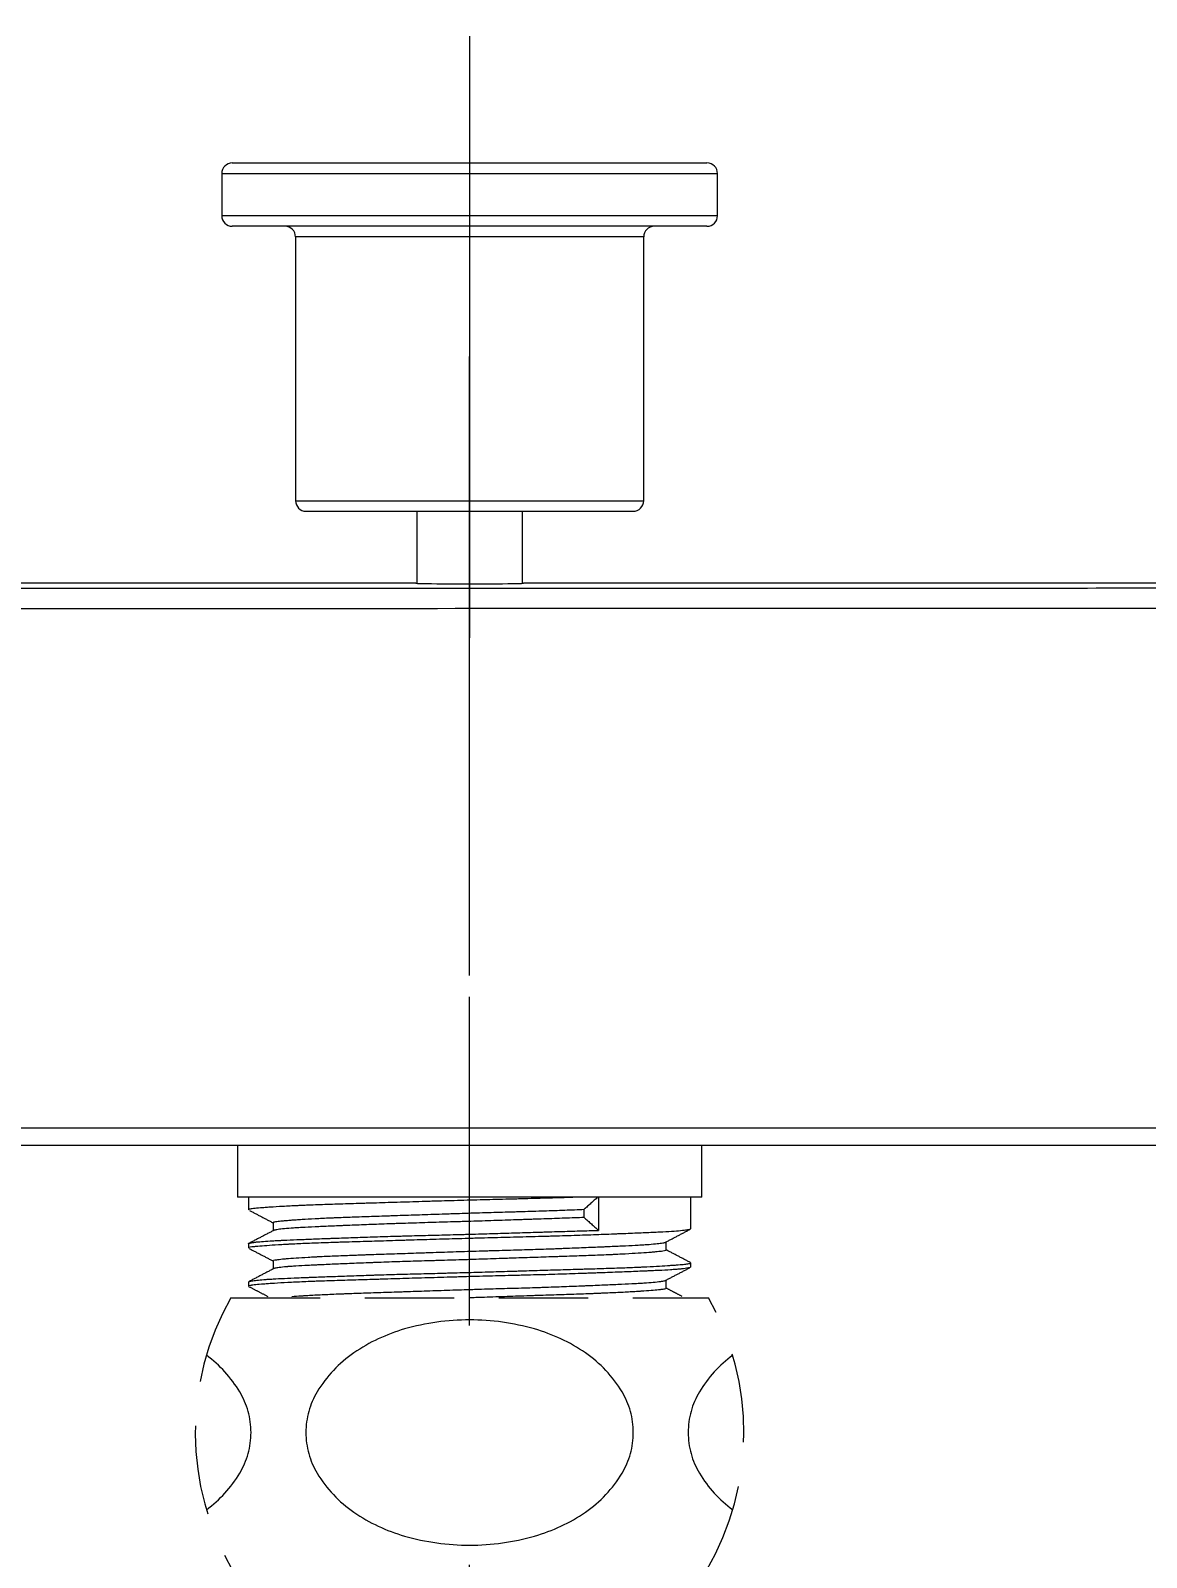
# Model space of a CAD drawing. Extents: x 8886 to 9306, y -19565 to -18971.
# Drawn here: x 9208.4 to 9248.1, y -19400.7 to -19346.5 of the extents above; entities that cross this region are included whole.
import ezdxf

# ---------------------------------------------------------------- set-up
doc = ezdxf.new("R2010")
doc.units = 0
doc.header["$MEASUREMENT"] = 0
doc.linetypes.add('CENTER', pattern=[47.5, 22, -8.5, 8.5, -8.5])
doc.linetypes.add('HIDDEN2', pattern=[4.7625, 3.175, -1.5875])
doc.layers.get('DEFPOINTS').update_dxf_attribs({"linetype": 'CONTINUOUS'})
doc.layers.add('1', color=4, linetype='HIDDEN2', lineweight=13)
doc.layers.add('5', color=2, linetype='CONTINUOUS', lineweight=9)
doc.styles.get("Standard").update_dxf_attribs({"font": ''})
doc.styles.get('Standard').set_extended_font_data('Gulim')
doc.dimstyles.new('STANDARD$0', dxfattribs={"dimtxt": 3.5, "dimasz": 2.5, "dimexe": 0.7, "dimexo": 0.7, "dimgap": 0.5, "dimtad": 3, "dimdec": 4, "dimdsep": 46, "dimtxsty": 'Standard', "dimcen": 0, "dimclrd": 2, "dimclre": 2, "dimclrt": 4, "dimadec": 0, "dimazin": 0, "dimtp": 0.2, "dimtm": 0.1, "dimtfac": 0.5, "dimtdec": 4, "dimtmove": 1, "dimatfit": 3, "dimfxl": 1, "dimtolj": 1, "dimarcsym": 0})
doc.dimstyles.new('STANDARD$2', dxfattribs={"dimtxt": 3.5, "dimasz": 2.5, "dimexe": 1, "dimexo": 1, "dimgap": 0.8, "dimtad": 1, "dimdsep": 46, "dimtxsty": 'Standard', "dimcen": 0, "dimclrd": 2, "dimclre": 2, "dimclrt": 4, "dimadec": 1, "dimazin": 2, "dimtfac": 1, "dimtmove": 0, "dimatfit": 0, "dimfxl": 1, "dimtolj": 1, "dimarcsym": 0})

# ---------------------------------------------------------------- blocks, each defined once
blk = doc.blocks.new('*D15')
at = {"layer": '5', "color": 2, "lineweight": -2, "transparency": 16777216}
blk.add_line((9262.143, -19396.803), (9265.405, -19408.977), dxfattribs=at)
blk.add_arc((9224.02, -19254.524), 158.902, 271.80295, 283.19705, dxfattribs=at)
at = {"layer": '5', "color": 2, "transparency": 16777216}
for points in [[(9260.094, -19408.421), (9260.5, -19410.037), (9265.146, -19408.011)], [(9229.032, -19414.18), (9229.006, -19412.514), (9224.02, -19413.426)]]:
    blk.add_solid(points, dxfattribs=at)
at = {"layer": 'DEFPOINTS', "color": 0, "transparency": 16777216}
for p in [(9255.382, -19371.568), (9224.02, -19380.808), (9261.884, -19395.837), (9251.613, -19411.011), (9224.02, -19487.492)]:
    blk.add_point(p, dxfattribs=at)
at = {"layer": '5', "color": 4, "transparency": 16777216, "insert": (9241.199, -19409.104), "char_height": 5, "attachment_point": 5, "rotation": 6.3416, "bg_fill": 3, "box_fill_scale": 1.25, "bg_fill_color": 256, "bg_fill_true_color": 13158600, "bg_fill_transparency": 0}
blk.add_mtext('\\A1;15°', dxfattribs=at)
blk = doc.blocks.new('*D18')
at = {"layer": '5', "color": 2, "lineweight": -2, "transparency": 16777216}
for p, q in [((9259.458, -19387.481), (9259.458, -19475.497)), ((9111.708, -19457.476), (9111.708, -19475.497)), ((9116.708, -19474.797), (9254.458, -19474.797))]:
    blk.add_line(p, q, dxfattribs=at)
at = {"layer": '5', "color": 2, "transparency": 16777216}
for points in [[(9116.708, -19473.964), (9116.708, -19475.631), (9111.708, -19474.797)], [(9254.458, -19473.964), (9254.458, -19475.631), (9259.458, -19474.797)]]:
    blk.add_solid(points, dxfattribs=at)
at = {"layer": 'DEFPOINTS', "color": 0, "transparency": 16777216}
for p in [(9259.458, -19386.781), (9111.708, -19456.776), (9259.458, -19474.797)]:
    blk.add_point(p, dxfattribs=at)
at = {"layer": '5', "color": 4, "transparency": 16777216, "insert": (9182.395, -19470.549), "char_height": 5, "attachment_point": 5, "bg_fill": 3, "box_fill_scale": 1.25, "bg_fill_color": 256, "bg_fill_true_color": 13158600, "bg_fill_transparency": 0}
blk.add_mtext('\\A1;197', dxfattribs=at)
blk = doc.blocks.new('*D20')
at = {"layer": '5', "color": 2, "lineweight": -2, "transparency": 16777216}
for p, q in [((9245.681, -19319.042), (9152.453, -19319.042)), ((9153.153, -19324.042), (9153.153, -19387.654)), ((9159.106, -19392.654), (9152.453, -19392.654))]:
    blk.add_line(p, q, dxfattribs=at)
at = {"layer": '5', "color": 2, "transparency": 16777216}
for points in [[(9152.32, -19324.042), (9153.986, -19324.042), (9153.153, -19319.042)], [(9152.32, -19387.654), (9153.986, -19387.654), (9153.153, -19392.654)]]:
    blk.add_solid(points, dxfattribs=at)
at = {"layer": 'DEFPOINTS', "color": 0, "transparency": 16777216}
for p in [(9246.381, -19319.042), (9153.153, -19392.654), (9159.806, -19392.654)]:
    blk.add_point(p, dxfattribs=at)
at = {"layer": '5', "color": 4, "transparency": 16777216, "insert": (9148.646, -19351.039), "char_height": 5, "attachment_point": 5, "rotation": 90, "bg_fill": 3, "box_fill_scale": 1.25, "bg_fill_color": 256, "bg_fill_true_color": 13158600, "bg_fill_transparency": 0}
blk.add_mtext('\\A1;98.2', dxfattribs=at)

msp = doc.modelspace()

# ---------------------------------------------------------------- linework, layer by layer
at = {"layer": '1', "color": 1, "linetype": 'CENTER', "lineweight": 13}
for p, q in [((9224.02, -19346.683), (9224.02, -19368.058)), ((9224.02, -19380.058), (9224.02, -19356.433)), ((9224.02, -19487.492), (9224.02, -19380.808))]:
    msp.add_line(p, q, dxfattribs=at)
at = {"layer": '1', "color": 7, "linetype": 'Continuous', "lineweight": 18}
for p, q in [((9215.582, -19351.183), (9232.457, -19351.183)), ((9215.207, -19351.558), (9215.207, -19353.058)), ((9232.832, -19353.058), (9232.832, -19351.558)), ((9232.457, -19353.433), (9215.582, -19353.433)), ((9217.832, -19353.808), (9217.832, -19363.183)), ((9230.207, -19363.183), (9230.207, -19353.808)), ((9218.207, -19363.558), (9229.832, -19363.558)), ((9222.145, -19363.558), (9222.145, -19366.119)), ((9225.895, -19366.119), (9225.895, -19363.558)), ((9222.107, -19366.114), (9199.659, -19366.114)), ((9270.746, -19366.114), (9225.932, -19366.114)), ((9215.77, -19386.091), (9215.77, -19387.933)), ((9232.27, -19387.933), (9232.27, -19386.091)), ((9232.27, -19387.933), (9215.77, -19387.933)), ((9216.162, -19387.933), (9216.162, -19388.38)), ((9228.601, -19387.933), (9228.601, -19389.11)), ((9231.878, -19389.059), (9231.878, -19387.933)), ((9228.093, -19388.656), (9228.093, -19388.362)), ((9217.033, -19388.835), (9217.033, -19389.125)), ((9216.162, -19389.586), (9216.162, -19389.738)), ((9231.006, -19389.81), (9231.006, -19389.519)), ((9217.033, -19390.192), (9217.033, -19390.483)), ((9231.878, -19390.417), (9231.878, -19390.265)), ((9216.162, -19390.943), (9216.162, -19391.095)), ((9231.006, -19391.168), (9231.006, -19390.877))]:
    msp.add_line(p, q, dxfattribs=at)
at = {"layer": '1', "color": 1, "linetype": 'Continuous', "lineweight": 13}
for p, q in [((9215.207, -19351.558), (9232.832, -19351.558)), ((9232.832, -19353.058), (9215.207, -19353.058)), ((9230.207, -19353.808), (9217.832, -19353.808)), ((9217.832, -19363.183), (9230.207, -19363.183))]:
    msp.add_line(p, q, dxfattribs=at)
at = {"layer": '1'}
msp.add_line((9215.532, -19391.508), (9232.507, -19391.508), dxfattribs=at)
for points in [[(9224.02, -19400.296, -0.069486), (9221.709, -19399.973, -0.081408), (9219.905, -19399.124, -0.106968), (9218.602, -19397.74, -0.136369), (9218.2, -19396.294, -0.136369), (9218.602, -19394.848, -0.106968), (9219.905, -19393.464, -0.081408), (9221.709, -19392.615, -0.069486), (9224.02, -19392.292, -0.069486)], [(9224.02, -19400.296, 0.069486), (9226.33, -19399.973, 0.081408), (9228.135, -19399.124, 0.106968), (9229.437, -19397.74, 0.136369), (9229.839, -19396.294, 0.136369), (9229.437, -19394.848, 0.106968), (9228.135, -19393.464, 0.081408), (9226.33, -19392.615, 0.069486), (9224.02, -19392.292, 0.069486)], [(9214.665, -19399.039, 0.098716), (9215.848, -19397.74, 0.136369), (9216.25, -19396.294, 0.136369), (9215.848, -19394.848, 0.098662), (9214.666, -19393.55, 0.081408)], [(9233.374, -19399.039, -0.098716), (9232.191, -19397.74, -0.136369), (9231.789, -19396.294, -0.136369), (9232.191, -19394.848, -0.098662), (9233.373, -19393.55, -0.081408)]]:
    msp.add_lwpolyline(points, format="xyb", dxfattribs=at)
at = {"layer": '1', "color": 7, "linetype": 'Continuous', "lineweight": 18}
for centre, start, end in [((9215.582, -19351.558), 90, 180), ((9232.457, -19351.558), 0, 90), ((9215.582, -19353.058), 180, 270), ((9217.457, -19353.808), 0, 90), ((9230.582, -19353.808), 90, 180), ((9232.457, -19353.058), 270, 0), ((9218.207, -19363.183), 180, 270), ((9229.832, -19363.183), 270, 0)]:
    msp.add_arc(centre, 0.375, start, end, dxfattribs=at)
at = {"layer": '1'}
for centre, start, end in [((9223.979, -19396.296), 150.4554, 210.137), ((9224.06, -19396.296), 329.863, 29.5446)]:
    msp.add_arc(centre, 9.71, start, end, dxfattribs=at)
at = {"layer": '1', "color": 7, "linetype": 'Continuous', "lineweight": 18}
msp.add_ellipse((9224.02, -19366.114), major_axis=(-1.913, 0), ratio=0.012733, start_param=0, end_param=3.141593, dxfattribs=at)
for points, knots in [([(9199.995, -19366.299), (9206.493, -19366.297), (9212.991, -19366.295), (9225.987, -19366.292), (9232.485, -19366.29), (9242.232, -19366.287), (9245.481, -19366.286), (9250.355, -19366.284), (9251.979, -19366.284), (9254.01, -19366.283), (9254.416, -19366.283), (9255.025, -19366.283), (9255.228, -19366.283), (9255.634, -19366.283), (9256.04, -19366.282), (9256.548, -19366.282), (9256.853, -19366.282), (9257.056, -19366.282), (9257.157, -19366.282), (9257.665, -19366.282), (9258.071, -19366.282), (9258.679, -19366.281), (9258.882, -19366.281), (9259.185, -19366.281), (9259.287, -19366.281), (9259.489, -19366.28), (9259.59, -19366.28), (9259.893, -19366.279), (9260.095, -19366.279), (9260.398, -19366.278), (9260.499, -19366.278), (9260.699, -19366.277), (9260.799, -19366.277), (9261.097, -19366.276), (9261.294, -19366.275), (9261.685, -19366.274), (9261.878, -19366.273), (9262.453, -19366.27), (9262.83, -19366.268), (9263.569, -19366.264), (9263.931, -19366.261), (9264.331, -19366.258), (9264.375, -19366.258), (9264.464, -19366.257), (9264.508, -19366.257), (9264.639, -19366.256), (9264.9, -19366.254), (9265.153, -19366.252), (9265.65, -19366.247), (9265.968, -19366.244), (9266.579, -19366.237), (9266.872, -19366.233), (9267.292, -19366.228), (9267.428, -19366.226), (9267.629, -19366.223), (9267.695, -19366.222), (9267.793, -19366.22), (9267.825, -19366.22), (9267.889, -19366.219), (9268.176, -19366.214), (9268.442, -19366.209), (9268.882, -19366.2), (9269.087, -19366.196), (9269.463, -19366.187), (9269.634, -19366.182), (9269.828, -19366.176), (9269.884, -19366.174), (9269.938, -19366.172), (9269.974, -19366.171), (9269.991, -19366.17), (9270.077, -19366.167), (9270.14, -19366.165), (9270.317, -19366.157), (9270.514, -19366.147), (9270.636, -19366.137), (9270.697, -19366.129), (9270.712, -19366.127), (9270.724, -19366.125)], [0, 0, 0, 0, 0.252119, 0.252119, 0.504239, 0.504239, 0.630298, 0.630298, 0.693328, 0.693328, 0.709086, 0.709086, 0.716965, 0.716965, 0.724843, 0.732722, 0.736661, 0.736661, 0.740601, 0.740601, 0.756358, 0.756358, 0.764237, 0.764237, 0.768176, 0.768176, 0.772116, 0.772116, 0.779994, 0.779994, 0.783934, 0.783934, 0.787873, 0.787873, 0.795752, 0.795752, 0.803631, 0.803631, 0.819388, 0.819388, 0.835145, 0.835145, 0.837115, 0.837115, 0.839085, 0.839085, 0.843024, 0.850903, 0.850903, 0.86666, 0.86666, 0.882418, 0.882418, 0.890297, 0.890297, 0.894236, 0.894236, 0.896206, 0.896206, 0.898175, 0.913933, 0.913933, 0.92969, 0.92969, 0.945448, 0.945448, 0.949387, 0.951357, 0.951357, 0.953326, 0.953326, 0.961205, 0.961205, 0.976963, 0.99272, 0.99272, 1, 1, 1, 1]), ([(9248.789, -19386.091), (9240.734, -19386.091), (9232.68, -19386.091), (9216.571, -19386.091), (9208.516, -19386.091), (9200.461, -19386.091)], [0, 0, 0, 0, 0.5, 0.5, 1, 1, 1, 1]), ([(9227.894, -19387.933), (9227.625, -19387.942), (9227.349, -19387.951), (9226.786, -19387.968), (9226.498, -19387.976), (9226.057, -19387.988), (9225.909, -19387.992), (9225.684, -19387.997), (9225.609, -19387.999), (9225.457, -19388.003), (9225.381, -19388.005), (9225, -19388.015), (9224.695, -19388.023), (9224.085, -19388.039), (9223.78, -19388.047), (9223.322, -19388.06), (9223.169, -19388.065), (9222.94, -19388.071), (9222.863, -19388.073), (9222.711, -19388.078), (9222.634, -19388.08), (9222.256, -19388.092), (9221.959, -19388.101), (9221.376, -19388.119), (9221.091, -19388.127), (9220.671, -19388.14), (9220.533, -19388.144), (9220.362, -19388.149), (9220.327, -19388.15), (9220.259, -19388.152), (9220.225, -19388.153), (9220.124, -19388.156), (9220.058, -19388.158), (9219.727, -19388.167), (9219.474, -19388.175), (9218.99, -19388.191), (9218.759, -19388.199), (9218.429, -19388.212), (9218.322, -19388.216), (9218.192, -19388.221), (9218.166, -19388.222), (9218.115, -19388.225), (9218.038, -19388.228), (9217.964, -19388.231), (9217.723, -19388.243), (9217.366, -19388.261), (9217.07, -19388.279), (9216.903, -19388.29), (9216.855, -19388.294), (9216.808, -19388.297), (9216.778, -19388.299), (9216.763, -19388.3), (9216.69, -19388.305), (9216.636, -19388.31), (9216.487, -19388.321), (9216.405, -19388.329), (9216.275, -19388.344), (9216.228, -19388.352), (9216.191, -19388.362), (9216.184, -19388.364), (9216.177, -19388.367), (9216.174, -19388.368), (9216.17, -19388.37), (9216.164, -19388.374), (9216.162, -19388.377), (9216.162, -19388.38)], [0, 0, 0, 0, 0.056117, 0.056117, 0.112233, 0.112233, 0.140292, 0.140292, 0.154321, 0.154321, 0.16835, 0.16835, 0.224467, 0.224467, 0.280584, 0.280584, 0.308642, 0.308642, 0.322671, 0.322671, 0.3367, 0.3367, 0.392817, 0.392817, 0.448934, 0.448934, 0.476992, 0.476992, 0.484007, 0.484007, 0.491022, 0.491022, 0.505051, 0.505051, 0.561167, 0.561167, 0.617284, 0.617284, 0.645343, 0.645343, 0.652357, 0.652357, 0.659372, 0.673401, 0.673401, 0.729518, 0.785634, 0.785634, 0.799664, 0.806678, 0.806678, 0.813693, 0.813693, 0.841751, 0.841751, 0.897868, 0.897868, 0.953985, 0.953985, 0.968014, 0.968014, 0.975029, 0.975029, 0.982043, 1, 1, 1, 1]), ([(9217.033, -19388.834), (9217.033, -19388.829), (9217.04, -19388.823), (9217.06, -19388.816), (9217.07, -19388.813), (9217.082, -19388.81), (9217.09, -19388.808), (9217.095, -19388.807), (9217.119, -19388.802), (9217.142, -19388.798), (9217.222, -19388.786), (9217.291, -19388.778), (9217.417, -19388.767), (9217.463, -19388.762), (9217.563, -19388.754), (9217.616, -19388.75), (9217.702, -19388.743), (9217.732, -19388.741), (9217.778, -19388.738), (9217.794, -19388.737), (9217.825, -19388.734), (9217.905, -19388.729), (9217.991, -19388.723), (9218.205, -19388.709), (9218.36, -19388.7), (9218.697, -19388.682), (9218.878, -19388.673), (9219.097, -19388.664), (9219.122, -19388.663), (9219.171, -19388.661), (9219.196, -19388.66), (9219.271, -19388.656), (9219.423, -19388.65), (9219.581, -19388.644), (9219.902, -19388.632), (9220.125, -19388.624), (9220.589, -19388.608), (9220.83, -19388.601), (9221.112, -19388.591), (9221.143, -19388.59), (9221.206, -19388.588), (9221.301, -19388.585), (9221.396, -19388.582), (9221.588, -19388.575), (9221.716, -19388.571), (9222.105, -19388.558), (9222.369, -19388.549), (9222.77, -19388.535), (9222.904, -19388.531), (9223.108, -19388.524), (9223.21, -19388.52), (9223.313, -19388.517), (9223.381, -19388.515), (9223.416, -19388.514), (9223.725, -19388.504), (9223.999, -19388.495), (9224.544, -19388.479), (9224.815, -19388.471), (9225.22, -19388.459), (9225.354, -19388.456), (9225.556, -19388.45), (9225.623, -19388.448), (9225.723, -19388.445), (9225.757, -19388.444), (9225.823, -19388.442), (9225.857, -19388.441), (9226.155, -19388.432), (9226.413, -19388.424), (9226.916, -19388.407), (9227.161, -19388.398), (9227.637, -19388.38), (9227.869, -19388.371), (9228.093, -19388.362)], [0, 0, 0, 0, 0.036196, 0.036196, 0.049582, 0.056275, 0.056275, 0.062968, 0.062968, 0.08974, 0.08974, 0.143285, 0.143285, 0.170057, 0.170057, 0.19683, 0.19683, 0.210216, 0.210216, 0.216909, 0.216909, 0.223602, 0.250374, 0.250374, 0.303919, 0.303919, 0.357464, 0.357464, 0.364157, 0.364157, 0.37085, 0.37085, 0.384236, 0.411008, 0.411008, 0.464553, 0.464553, 0.518098, 0.518098, 0.524791, 0.524791, 0.531484, 0.54487, 0.54487, 0.571642, 0.571642, 0.625187, 0.625187, 0.651959, 0.651959, 0.665346, 0.672039, 0.672039, 0.678732, 0.678732, 0.732277, 0.732277, 0.785821, 0.785821, 0.812594, 0.812594, 0.82598, 0.82598, 0.832673, 0.832673, 0.839366, 0.839366, 0.892911, 0.892911, 0.946455, 0.946455, 1, 1, 1, 1]), ([(9228.093, -19388.656), (9227.868, -19388.664), (9227.637, -19388.672), (9227.159, -19388.688), (9226.914, -19388.696), (9226.535, -19388.708), (9226.407, -19388.713), (9226.212, -19388.72), (9226.147, -19388.722), (9226.015, -19388.726), (9225.949, -19388.729), (9225.617, -19388.74), (9225.349, -19388.749), (9224.811, -19388.767), (9224.539, -19388.776), (9224.13, -19388.789), (9223.993, -19388.793), (9223.787, -19388.8), (9223.718, -19388.802), (9223.58, -19388.806), (9223.511, -19388.808), (9223.169, -19388.818), (9222.898, -19388.826), (9222.364, -19388.842), (9222.101, -19388.85), (9221.711, -19388.862), (9221.582, -19388.866), (9221.39, -19388.872), (9221.326, -19388.874), (9221.199, -19388.879), (9221.136, -19388.881), (9220.825, -19388.892), (9220.345, -19388.91), (9219.898, -19388.928), (9219.63, -19388.939), (9219.577, -19388.941), (9219.471, -19388.946), (9219.419, -19388.948), (9219.265, -19388.954), (9219.165, -19388.959), (9218.875, -19388.971), (9218.694, -19388.979), (9218.358, -19388.995), (9218.202, -19389.003), (9218.023, -19389.012), (9217.988, -19389.014), (9217.92, -19389.018), (9217.886, -19389.02), (9217.789, -19389.026), (9217.728, -19389.03), (9217.557, -19389.043), (9217.458, -19389.051), (9217.29, -19389.069), (9217.221, -19389.078), (9217.154, -19389.09), (9217.141, -19389.092), (9217.118, -19389.097), (9217.108, -19389.099), (9217.08, -19389.106), (9217.065, -19389.11), (9217.051, -19389.116), (9217.048, -19389.117), (9217.045, -19389.119)], [0, 0, 0, 0, 0.055066, 0.055066, 0.110132, 0.110132, 0.137665, 0.137665, 0.151432, 0.151432, 0.165198, 0.165198, 0.220264, 0.220264, 0.27533, 0.27533, 0.302864, 0.302864, 0.31663, 0.31663, 0.330397, 0.330397, 0.385463, 0.385463, 0.440529, 0.440529, 0.468062, 0.468062, 0.481828, 0.481828, 0.495595, 0.495595, 0.550661, 0.605727, 0.605727, 0.619494, 0.619494, 0.63326, 0.63326, 0.660793, 0.660793, 0.715859, 0.715859, 0.770925, 0.770925, 0.784692, 0.784692, 0.798458, 0.798458, 0.825991, 0.825991, 0.881058, 0.881058, 0.936124, 0.936124, 0.94989, 0.94989, 0.963657, 0.963657, 0.99119, 0.99119, 1, 1, 1, 1]), ([(9231.867, -19389.07), (9231.852, -19389.078), (9231.824, -19389.086), (9231.77, -19389.096), (9231.756, -19389.098), (9231.728, -19389.103), (9231.682, -19389.11), (9231.626, -19389.116), (9231.502, -19389.13), (9231.402, -19389.139), (9231.17, -19389.156), (9231.037, -19389.164), (9230.848, -19389.174), (9230.81, -19389.176), (9230.731, -19389.179), (9230.691, -19389.181), (9230.567, -19389.187), (9230.481, -19389.191), (9230.213, -19389.203), (9230.02, -19389.211), (9229.71, -19389.223), (9229.603, -19389.227), (9229.438, -19389.234), (9229.382, -19389.236), (9229.268, -19389.24), (9229.21, -19389.243), (9228.918, -19389.254), (9228.674, -19389.263), (9228.168, -19389.281), (9227.906, -19389.29), (9227.498, -19389.304), (9227.36, -19389.308), (9227.149, -19389.315), (9227.078, -19389.317), (9226.971, -19389.32), (9226.935, -19389.321), (9226.863, -19389.323), (9226.827, -19389.324), (9226.502, -19389.334), (9226.21, -19389.341), (9225.617, -19389.357), (9225.317, -19389.364), (9224.861, -19389.376), (9224.708, -19389.38), (9224.516, -19389.385), (9224.477, -19389.386), (9224.4, -19389.388), (9224.361, -19389.389), (9224.246, -19389.392), (9224.168, -19389.394), (9223.784, -19389.405), (9223.478, -19389.413), (9222.872, -19389.431), (9222.57, -19389.44), (9222.122, -19389.453), (9221.972, -19389.458), (9221.787, -19389.464), (9221.75, -19389.465), (9221.676, -19389.467), (9221.566, -19389.47), (9221.311, -19389.478), (9221.097, -19389.485), (9220.815, -19389.493), (9220.676, -19389.497), (9220.266, -19389.509), (9220, -19389.517), (9219.678, -19389.526), (9219.582, -19389.529), (9219.487, -19389.532), (9219.424, -19389.534), (9219.393, -19389.535), (9219.237, -19389.54), (9219.116, -19389.544), (9218.762, -19389.556), (9218.539, -19389.565), (9218.118, -19389.582), (9217.92, -19389.591), (9217.689, -19389.602), (9217.644, -19389.604), (9217.577, -19389.608), (9217.555, -19389.609), (9217.511, -19389.611), (9217.404, -19389.617), (9217.302, -19389.623), (9217.071, -19389.637), (9216.934, -19389.646), (9216.691, -19389.663), (9216.585, -19389.671), (9216.485, -19389.68), (9216.474, -19389.681), (9216.453, -19389.682), (9216.442, -19389.683), (9216.412, -19389.686), (9216.393, -19389.688), (9216.34, -19389.694), (9216.309, -19389.698), (9216.229, -19389.709), (9216.193, -19389.717), (9216.166, -19389.729), (9216.161, -19389.733), (9216.162, -19389.738)], [0, 0, 0, 0, 0.0335, 0.0335, 0.042974, 0.042974, 0.052448, 0.071396, 0.071396, 0.109292, 0.109292, 0.147188, 0.147188, 0.156662, 0.156662, 0.166136, 0.166136, 0.185084, 0.185084, 0.22298, 0.22298, 0.241928, 0.241928, 0.251402, 0.251402, 0.260876, 0.260876, 0.298772, 0.298772, 0.336668, 0.336668, 0.355616, 0.355616, 0.36509, 0.36509, 0.369827, 0.369827, 0.374564, 0.374564, 0.41246, 0.41246, 0.450356, 0.450356, 0.469304, 0.469304, 0.474041, 0.474041, 0.478778, 0.478778, 0.488252, 0.488252, 0.526148, 0.526148, 0.564044, 0.564044, 0.582992, 0.582992, 0.587729, 0.587729, 0.592466, 0.601941, 0.620889, 0.620889, 0.639837, 0.639837, 0.677733, 0.677733, 0.687207, 0.691944, 0.691944, 0.696681, 0.696681, 0.715629, 0.715629, 0.753525, 0.753525, 0.791421, 0.791421, 0.800895, 0.800895, 0.805632, 0.805632, 0.810369, 0.829317, 0.829317, 0.867213, 0.867213, 0.905109, 0.905109, 0.909846, 0.909846, 0.914583, 0.914583, 0.924057, 0.924057, 0.943005, 0.943005, 0.980901, 0.980901, 1, 1, 1, 1]), ([(9216.162, -19389.586), (9216.161, -19389.581), (9216.176, -19389.569), (9216.227, -19389.556), (9216.293, -19389.544), (9216.318, -19389.54), (9216.362, -19389.534), (9216.377, -19389.532), (9216.409, -19389.528), (9216.426, -19389.526), (9216.514, -19389.516), (9216.598, -19389.509), (9216.788, -19389.494), (9216.896, -19389.487), (9217.076, -19389.476), (9217.139, -19389.473), (9217.239, -19389.468), (9217.289, -19389.466), (9217.342, -19389.463), (9217.378, -19389.461), (9217.395, -19389.461), (9217.559, -19389.453), (9217.714, -19389.446), (9218.044, -19389.433), (9218.219, -19389.426), (9218.588, -19389.412), (9218.783, -19389.404), (9219.039, -19389.395), (9219.09, -19389.393), (9219.169, -19389.39), (9219.195, -19389.389), (9219.248, -19389.387), (9219.381, -19389.382), (9219.517, -19389.377), (9219.847, -19389.366), (9220.299, -19389.35), (9220.777, -19389.334), (9221.145, -19389.324), (9221.269, -19389.32), (9221.458, -19389.315), (9221.522, -19389.313), (9221.649, -19389.309), (9221.712, -19389.308), (9222.031, -19389.299), (9222.289, -19389.293), (9222.808, -19389.279), (9223.069, -19389.272), (9223.465, -19389.262), (9223.597, -19389.258), (9223.796, -19389.253), (9223.896, -19389.25), (9223.996, -19389.248), (9224.063, -19389.246), (9224.096, -19389.245), (9224.398, -19389.236), (9224.663, -19389.229), (9225.188, -19389.213), (9225.449, -19389.205), (9225.964, -19389.189), (9226.22, -19389.181), (9226.536, -19389.172), (9226.6, -19389.17), (9226.694, -19389.167), (9226.726, -19389.166), (9226.788, -19389.164), (9226.944, -19389.159), (9227.098, -19389.155), (9227.462, -19389.144), (9227.699, -19389.137), (9228.159, -19389.124), (9228.383, -19389.117), (9228.601, -19389.11)], [0, 0, 0, 0, 0.030292, 0.076469, 0.076469, 0.099557, 0.099557, 0.111101, 0.111101, 0.122645, 0.122645, 0.168822, 0.168822, 0.214999, 0.214999, 0.238087, 0.238087, 0.249631, 0.255403, 0.255403, 0.261175, 0.261175, 0.307352, 0.307352, 0.353528, 0.353528, 0.399705, 0.399705, 0.411249, 0.411249, 0.417021, 0.417021, 0.422793, 0.445881, 0.445881, 0.492058, 0.538234, 0.538234, 0.561323, 0.561323, 0.572867, 0.572867, 0.584411, 0.584411, 0.630588, 0.630588, 0.676764, 0.676764, 0.699852, 0.699852, 0.711397, 0.717169, 0.717169, 0.722941, 0.722941, 0.769117, 0.769117, 0.815294, 0.815294, 0.86147, 0.86147, 0.873014, 0.873014, 0.878787, 0.878787, 0.884559, 0.907647, 0.907647, 0.953823, 0.953823, 1, 1, 1, 1]), ([(9217.033, -19390.192), (9217.033, -19390.19), (9217.033, -19390.189), (9217.039, -19390.179), (9217.061, -19390.171), (9217.135, -19390.156), (9217.187, -19390.148), (9217.29, -19390.136), (9217.328, -19390.132), (9217.392, -19390.126), (9217.414, -19390.124), (9217.46, -19390.12), (9217.484, -19390.118), (9217.609, -19390.108), (9217.723, -19390.099), (9217.978, -19390.081), (9218.12, -19390.072), (9218.354, -19390.058), (9218.435, -19390.054), (9218.562, -19390.047), (9218.606, -19390.045), (9218.694, -19390.04), (9218.739, -19390.038), (9218.966, -19390.027), (9219.351, -19390.01), (9219.778, -19389.994), (9220.058, -19389.984), (9220.115, -19389.982), (9220.229, -19389.978), (9220.287, -19389.976), (9220.464, -19389.97), (9220.583, -19389.966), (9220.944, -19389.954), (9221.191, -19389.946), (9221.698, -19389.929), (9221.957, -19389.92), (9222.288, -19389.909), (9222.355, -19389.907), (9222.489, -19389.902), (9222.557, -19389.9), (9222.759, -19389.893), (9222.894, -19389.888), (9223.3, -19389.875), (9223.572, -19389.866), (9224.116, -19389.849), (9224.39, -19389.841), (9224.698, -19389.832), (9224.732, -19389.831), (9224.8, -19389.829), (9224.835, -19389.828), (9224.938, -19389.825), (9225.006, -19389.823), (9225.21, -19389.817), (9225.344, -19389.813), (9225.745, -19389.802), (9226.008, -19389.794), (9226.395, -19389.782), (9226.523, -19389.778), (9226.776, -19389.769), (9226.902, -19389.765), (9227.057, -19389.76), (9227.088, -19389.758), (9227.15, -19389.756), (9227.242, -19389.753), (9227.333, -19389.749), (9227.514, -19389.743), (9227.631, -19389.738), (9227.977, -19389.724), (9228.199, -19389.715), (9228.517, -19389.702), (9228.621, -19389.697), (9228.773, -19389.691), (9228.848, -19389.688), (9228.922, -19389.684), (9228.97, -19389.682), (9228.995, -19389.681), (9229.212, -19389.672), (9229.391, -19389.663), (9229.724, -19389.647), (9229.877, -19389.64), (9230.087, -19389.628), (9230.153, -19389.624), (9230.249, -19389.618), (9230.279, -19389.616), (9230.324, -19389.613), (9230.339, -19389.612), (9230.368, -19389.61), (9230.383, -19389.609), (9230.509, -19389.599), (9230.606, -19389.591), (9230.769, -19389.573), (9230.835, -19389.564), (9230.911, -19389.55), (9230.932, -19389.546), (9230.954, -19389.54), (9230.958, -19389.539), (9230.966, -19389.537), (9230.969, -19389.536), (9230.98, -19389.532), (9230.985, -19389.53), (9230.991, -19389.527), (9230.993, -19389.527), (9230.994, -19389.526)], [0, 0, 0, 0, 0.006098, 0.006098, 0.044214, 0.044214, 0.082329, 0.082329, 0.101387, 0.101387, 0.110916, 0.110916, 0.120445, 0.120445, 0.15856, 0.15856, 0.196676, 0.196676, 0.215734, 0.215734, 0.225263, 0.225263, 0.234791, 0.234791, 0.272907, 0.311023, 0.311023, 0.320552, 0.320552, 0.33008, 0.33008, 0.349138, 0.349138, 0.387254, 0.387254, 0.425369, 0.425369, 0.434898, 0.434898, 0.444427, 0.444427, 0.463485, 0.463485, 0.501601, 0.501601, 0.539716, 0.539716, 0.544481, 0.544481, 0.549245, 0.549245, 0.558774, 0.558774, 0.577832, 0.577832, 0.615947, 0.615947, 0.635005, 0.635005, 0.654063, 0.654063, 0.658827, 0.658827, 0.663592, 0.673121, 0.673121, 0.692178, 0.692178, 0.730294, 0.730294, 0.749352, 0.749352, 0.758881, 0.763645, 0.763645, 0.76841, 0.76841, 0.806525, 0.806525, 0.844641, 0.844641, 0.863699, 0.863699, 0.873227, 0.873227, 0.877992, 0.877992, 0.882756, 0.882756, 0.920872, 0.920872, 0.958987, 0.958987, 0.978045, 0.978045, 0.98281, 0.98281, 0.987574, 0.987574, 0.997103, 0.997103, 1, 1, 1, 1]), ([(9231.006, -19389.811), (9231.006, -19389.812), (9231.006, -19389.812), (9231.005, -19389.815), (9231.003, -19389.818), (9230.998, -19389.821), (9230.994, -19389.823), (9230.992, -19389.825), (9230.97, -19389.834), (9230.935, -19389.842), (9230.834, -19389.858), (9230.768, -19389.865), (9230.645, -19389.877), (9230.6, -19389.881), (9230.527, -19389.887), (9230.502, -19389.89), (9230.462, -19389.893), (9230.449, -19389.894), (9230.422, -19389.896), (9230.408, -19389.897), (9230.281, -19389.907), (9230.154, -19389.916), (9229.874, -19389.934), (9229.721, -19389.943), (9229.471, -19389.956), (9229.384, -19389.961), (9229.271, -19389.966), (9229.249, -19389.967), (9229.203, -19389.969), (9229.179, -19389.971), (9229.109, -19389.974), (9229.062, -19389.976), (9228.822, -19389.986), (9228.619, -19389.995), (9228.196, -19390.01), (9227.974, -19390.018), (9227.626, -19390.03), (9227.508, -19390.034), (9227.357, -19390.039), (9227.327, -19390.04), (9227.266, -19390.042), (9227.174, -19390.045), (9227.082, -19390.048), (9226.896, -19390.054), (9226.771, -19390.058), (9226.518, -19390.067), (9226.39, -19390.071), (9226.003, -19390.084), (9225.74, -19390.093), (9225.405, -19390.105), (9225.304, -19390.108), (9225.203, -19390.112), (9225.135, -19390.114), (9225.1, -19390.115), (9224.93, -19390.121), (9224.794, -19390.125), (9224.385, -19390.139), (9224.112, -19390.147), (9223.568, -19390.164), (9223.296, -19390.172), (9222.956, -19390.182), (9222.888, -19390.184), (9222.786, -19390.187), (9222.752, -19390.188), (9222.684, -19390.19), (9222.515, -19390.195), (9222.348, -19390.2), (9221.952, -19390.212), (9221.694, -19390.22), (9221.187, -19390.236), (9220.94, -19390.245), (9220.667, -19390.255), (9220.637, -19390.257), (9220.577, -19390.259), (9220.547, -19390.26), (9220.457, -19390.263), (9220.28, -19390.27), (9220.109, -19390.277), (9219.774, -19390.29), (9219.561, -19390.299), (9219.155, -19390.316), (9218.962, -19390.325), (9218.757, -19390.334), (9218.734, -19390.335), (9218.689, -19390.337), (9218.623, -19390.34), (9218.558, -19390.343), (9218.431, -19390.349), (9218.35, -19390.353), (9218.118, -19390.365), (9217.976, -19390.372), (9217.784, -19390.384), (9217.724, -19390.388), (9217.638, -19390.394), (9217.611, -19390.396), (9217.57, -19390.4), (9217.557, -19390.401), (9217.531, -19390.403), (9217.519, -19390.404), (9217.406, -19390.414), (9217.323, -19390.423), (9217.186, -19390.441), (9217.134, -19390.45), (9217.079, -19390.464), (9217.064, -19390.468), (9217.051, -19390.474), (9217.048, -19390.475), (9217.046, -19390.476)], [0, 0, 0, 0, 0.003204, 0.003204, 0.01274, 0.017508, 0.017508, 0.022276, 0.022276, 0.060421, 0.060421, 0.098565, 0.098565, 0.117638, 0.117638, 0.127174, 0.127174, 0.131942, 0.131942, 0.13671, 0.13671, 0.174855, 0.174855, 0.212999, 0.212999, 0.232072, 0.232072, 0.23684, 0.23684, 0.241608, 0.241608, 0.251144, 0.251144, 0.289289, 0.289289, 0.327433, 0.327433, 0.346506, 0.346506, 0.351274, 0.351274, 0.356042, 0.365578, 0.365578, 0.38465, 0.38465, 0.403723, 0.403723, 0.441867, 0.441867, 0.451404, 0.456172, 0.456172, 0.46094, 0.46094, 0.480012, 0.480012, 0.518157, 0.518157, 0.556301, 0.556301, 0.565838, 0.565838, 0.570606, 0.570606, 0.575374, 0.594446, 0.594446, 0.632591, 0.632591, 0.670735, 0.670735, 0.675503, 0.675503, 0.680271, 0.680271, 0.689808, 0.70888, 0.70888, 0.747025, 0.747025, 0.785169, 0.785169, 0.789937, 0.789937, 0.794705, 0.804242, 0.804242, 0.823314, 0.823314, 0.861459, 0.861459, 0.880531, 0.880531, 0.890067, 0.890067, 0.894835, 0.894835, 0.899603, 0.899603, 0.937748, 0.937748, 0.975893, 0.975893, 0.994965, 0.994965, 1, 1, 1, 1]), ([(9216.173, -19390.932), (9216.176, -19390.93), (9216.178, -19390.929), (9216.186, -19390.926), (9216.192, -19390.924), (9216.201, -19390.921), (9216.205, -19390.92), (9216.212, -19390.918), (9216.232, -19390.913), (9216.256, -19390.908), (9216.324, -19390.897), (9216.442, -19390.881), (9216.61, -19390.865), (9216.756, -19390.854), (9216.808, -19390.85), (9216.89, -19390.845), (9216.919, -19390.843), (9216.977, -19390.84), (9217.007, -19390.838), (9217.16, -19390.829), (9217.293, -19390.823), (9217.582, -19390.81), (9217.737, -19390.803), (9217.986, -19390.793), (9218.072, -19390.789), (9218.205, -19390.784), (9218.25, -19390.782), (9218.341, -19390.779), (9218.387, -19390.777), (9218.623, -19390.768), (9218.819, -19390.76), (9219.227, -19390.745), (9219.439, -19390.738), (9219.879, -19390.722), (9220.106, -19390.714), (9220.401, -19390.704), (9220.46, -19390.702), (9220.55, -19390.699), (9220.58, -19390.698), (9220.64, -19390.696), (9220.791, -19390.692), (9220.944, -19390.687), (9221.312, -19390.676), (9221.811, -19390.662), (9222.326, -19390.649), (9222.717, -19390.639), (9222.849, -19390.636), (9223.047, -19390.63), (9223.114, -19390.629), (9223.247, -19390.625), (9223.313, -19390.623), (9223.645, -19390.615), (9223.91, -19390.607), (9224.438, -19390.593), (9224.701, -19390.585), (9225.095, -19390.573), (9225.226, -19390.569), (9225.423, -19390.564), (9225.488, -19390.562), (9225.619, -19390.558), (9225.684, -19390.556), (9226.011, -19390.545), (9226.266, -19390.538), (9226.768, -19390.522), (9227.014, -19390.515), (9227.495, -19390.5), (9227.731, -19390.494), (9228.019, -19390.485), (9228.076, -19390.484), (9228.162, -19390.481), (9228.19, -19390.48), (9228.247, -19390.479), (9228.387, -19390.475), (9228.524, -19390.47), (9228.847, -19390.46), (9229.258, -19390.447), (9229.635, -19390.433), (9229.904, -19390.421), (9229.991, -19390.418), (9230.119, -19390.412), (9230.161, -19390.41), (9230.243, -19390.406), (9230.284, -19390.404), (9230.482, -19390.395), (9230.629, -19390.387), (9230.9, -19390.371), (9231.024, -19390.363), (9231.193, -19390.352), (9231.246, -19390.348), (9231.321, -19390.343), (9231.345, -19390.341), (9231.393, -19390.337), (9231.416, -19390.335), (9231.526, -19390.327), (9231.601, -19390.32), (9231.724, -19390.307), (9231.772, -19390.3), (9231.843, -19390.286), (9231.865, -19390.279), (9231.876, -19390.27), (9231.877, -19390.268), (9231.878, -19390.266), (9231.878, -19390.266), (9231.878, -19390.265)], [0, 0, 0, 0, 0.00538, 0.00538, 0.013581, 0.013581, 0.017681, 0.017681, 0.021782, 0.038184, 0.038184, 0.070988, 0.103792, 0.103792, 0.120194, 0.120194, 0.128395, 0.128395, 0.136596, 0.136596, 0.1694, 0.1694, 0.202204, 0.202204, 0.218606, 0.218606, 0.226807, 0.226807, 0.235008, 0.235008, 0.267812, 0.267812, 0.300617, 0.300617, 0.333421, 0.333421, 0.341622, 0.341622, 0.345722, 0.345722, 0.349823, 0.366225, 0.366225, 0.399029, 0.431833, 0.431833, 0.448235, 0.448235, 0.456436, 0.456436, 0.464637, 0.464637, 0.497441, 0.497441, 0.530245, 0.530245, 0.546647, 0.546647, 0.554848, 0.554848, 0.563049, 0.563049, 0.595853, 0.595853, 0.628658, 0.628658, 0.661462, 0.661462, 0.669663, 0.669663, 0.673763, 0.673763, 0.677864, 0.694266, 0.694266, 0.72707, 0.759874, 0.759874, 0.776276, 0.776276, 0.784477, 0.784477, 0.792678, 0.792678, 0.825482, 0.825482, 0.858286, 0.858286, 0.874688, 0.874688, 0.882889, 0.882889, 0.89109, 0.89109, 0.923894, 0.923894, 0.956698, 0.956698, 0.989503, 0.989503, 0.997704, 0.997704, 1, 1, 1, 1]), ([(9231.867, -19390.428), (9231.863, -19390.43), (9231.859, -19390.431), (9231.83, -19390.442), (9231.789, -19390.451), (9231.7, -19390.464), (9231.666, -19390.469), (9231.609, -19390.476), (9231.578, -19390.479), (9231.545, -19390.483), (9231.522, -19390.485), (9231.511, -19390.486), (9231.452, -19390.492), (9231.4, -19390.496), (9231.289, -19390.505), (9231.23, -19390.509), (9231.039, -19390.521), (9230.896, -19390.529), (9230.658, -19390.541), (9230.575, -19390.544), (9230.443, -19390.55), (9230.399, -19390.552), (9230.33, -19390.555), (9230.307, -19390.556), (9230.26, -19390.558), (9230.237, -19390.559), (9230.023, -19390.568), (9229.821, -19390.576), (9229.391, -19390.593), (9229.164, -19390.602), (9228.805, -19390.615), (9228.683, -19390.62), (9228.525, -19390.626), (9228.493, -19390.627), (9228.43, -19390.629), (9228.398, -19390.63), (9228.301, -19390.634), (9228.236, -19390.636), (9227.909, -19390.648), (9227.641, -19390.657), (9227.226, -19390.67), (9227.087, -19390.674), (9226.803, -19390.683), (9226.516, -19390.691), (9226.221, -19390.698), (9226.035, -19390.703), (9225.997, -19390.704), (9225.922, -19390.706), (9225.81, -19390.709), (9225.697, -19390.712), (9225.321, -19390.722), (9224.716, -19390.737), (9224.105, -19390.753), (9223.721, -19390.764), (9223.606, -19390.767), (9223.49, -19390.77), (9223.413, -19390.773), (9223.375, -19390.774), (9223.182, -19390.779), (9223.029, -19390.784), (9222.574, -19390.797), (9222.275, -19390.806), (9221.686, -19390.824), (9221.395, -19390.833), (9221.038, -19390.844), (9220.967, -19390.846), (9220.86, -19390.849), (9220.825, -19390.85), (9220.754, -19390.852), (9220.579, -19390.857), (9220.407, -19390.862), (9220.004, -19390.874), (9219.744, -19390.882), (9219.245, -19390.897), (9219.005, -19390.905), (9218.747, -19390.915), (9218.718, -19390.916), (9218.661, -19390.918), (9218.633, -19390.919), (9218.549, -19390.922), (9218.494, -19390.924), (9218.331, -19390.93), (9218.227, -19390.935), (9217.923, -19390.948), (9217.735, -19390.957), (9217.387, -19390.975), (9217.227, -19390.985), (9217.064, -19390.995), (9217.046, -19390.996), (9217.011, -19390.998), (9216.959, -19391.002), (9216.909, -19391.005), (9216.813, -19391.012), (9216.753, -19391.016), (9216.587, -19391.028), (9216.493, -19391.036), (9216.377, -19391.047), (9216.343, -19391.051), (9216.298, -19391.057), (9216.277, -19391.06), (9216.258, -19391.063), (9216.247, -19391.065), (9216.241, -19391.066), (9216.193, -19391.075), (9216.169, -19391.082), (9216.162, -19391.092), (9216.162, -19391.094), (9216.162, -19391.095)], [0, 0, 0, 0, 0.007883, 0.007883, 0.045785, 0.045785, 0.064736, 0.064736, 0.074211, 0.078949, 0.078949, 0.083687, 0.083687, 0.102638, 0.102638, 0.121589, 0.121589, 0.15949, 0.15949, 0.178441, 0.178441, 0.187917, 0.187917, 0.192654, 0.192654, 0.197392, 0.197392, 0.235294, 0.235294, 0.273196, 0.273196, 0.292147, 0.292147, 0.296884, 0.296884, 0.301622, 0.301622, 0.311097, 0.311097, 0.348999, 0.348999, 0.36795, 0.36795, 0.386901, 0.405852, 0.405852, 0.41059, 0.41059, 0.415327, 0.424803, 0.424803, 0.462704, 0.500606, 0.500606, 0.510082, 0.514819, 0.514819, 0.519557, 0.519557, 0.538508, 0.538508, 0.57641, 0.57641, 0.614311, 0.614311, 0.623787, 0.623787, 0.628525, 0.628525, 0.633262, 0.652213, 0.652213, 0.690115, 0.690115, 0.728017, 0.728017, 0.732754, 0.732754, 0.737492, 0.737492, 0.746968, 0.746968, 0.765918, 0.765918, 0.80382, 0.80382, 0.841722, 0.841722, 0.84646, 0.84646, 0.851197, 0.860673, 0.860673, 0.879624, 0.879624, 0.917525, 0.917525, 0.936476, 0.936476, 0.945952, 0.950689, 0.950689, 0.955427, 0.955427, 0.993329, 0.993329, 1, 1, 1, 1]), ([(9217.706, -19391.458), (9217.807, -19391.45), (9217.921, -19391.442), (9218.063, -19391.433), (9218.082, -19391.432), (9218.118, -19391.43), (9218.174, -19391.426), (9218.231, -19391.423), (9218.348, -19391.416), (9218.429, -19391.411), (9218.68, -19391.398), (9218.86, -19391.389), (9219.148, -19391.377), (9219.247, -19391.372), (9219.4, -19391.366), (9219.477, -19391.363), (9219.557, -19391.36), (9219.61, -19391.358), (9219.637, -19391.357), (9219.88, -19391.348), (9220.103, -19391.34), (9220.566, -19391.324), (9220.806, -19391.316), (9221.177, -19391.304), (9221.302, -19391.3), (9221.494, -19391.294), (9221.558, -19391.291), (9221.655, -19391.288), (9221.688, -19391.287), (9221.753, -19391.285), (9221.785, -19391.284), (9222.079, -19391.273), (9222.343, -19391.264), (9222.877, -19391.246), (9223.146, -19391.237), (9223.555, -19391.224), (9223.692, -19391.22), (9223.898, -19391.214), (9223.967, -19391.212), (9224.105, -19391.207), (9224.174, -19391.205), (9224.517, -19391.195), (9224.789, -19391.187), (9225.327, -19391.171), (9225.594, -19391.164), (9225.991, -19391.152), (9226.122, -19391.148), (9226.318, -19391.142), (9226.383, -19391.14), (9226.512, -19391.136), (9226.576, -19391.134), (9226.894, -19391.123), (9227.14, -19391.114), (9227.618, -19391.096), (9227.849, -19391.087), (9228.128, -19391.076), (9228.184, -19391.073), (9228.293, -19391.069), (9228.348, -19391.066), (9228.509, -19391.06), (9228.613, -19391.055), (9228.917, -19391.042), (9229.108, -19391.034), (9229.466, -19391.017), (9229.633, -19391.009), (9229.827, -19390.999), (9229.865, -19390.998), (9229.939, -19390.994), (9229.976, -19390.992), (9230.082, -19390.986), (9230.149, -19390.982), (9230.338, -19390.97), (9230.45, -19390.962), (9230.644, -19390.944), (9230.727, -19390.935), (9230.811, -19390.924), (9230.827, -19390.922), (9230.857, -19390.917), (9230.898, -19390.91), (9230.931, -19390.903), (9230.969, -19390.894), (9230.984, -19390.889), (9230.994, -19390.884)], [0.1437746, 0.1437746, 0.1437746, 0.1437746, 0.1770354, 0.1770354, 0.1818006, 0.1818006, 0.1865657, 0.1960961, 0.1960961, 0.2151568, 0.2151568, 0.2532782, 0.2532782, 0.2723389, 0.2723389, 0.2818692, 0.2866344, 0.2866344, 0.2913995, 0.2913995, 0.3295209, 0.3295209, 0.3676423, 0.3676423, 0.386703, 0.386703, 0.3962334, 0.3962334, 0.4009985, 0.4009985, 0.4057637, 0.4057637, 0.4438851, 0.4438851, 0.4820065, 0.4820065, 0.5010672, 0.5010672, 0.5105975, 0.5105975, 0.5201279, 0.5201279, 0.5582493, 0.5582493, 0.5963707, 0.5963707, 0.6154313, 0.6154313, 0.6249617, 0.6249617, 0.634492, 0.634492, 0.6726134, 0.6726134, 0.7107348, 0.7107348, 0.7202652, 0.7202652, 0.7297955, 0.7297955, 0.7488562, 0.7488562, 0.7869776, 0.7869776, 0.825099, 0.825099, 0.8346293, 0.8346293, 0.8441597, 0.8441597, 0.8632204, 0.8632204, 0.9013418, 0.9013418, 0.9394631, 0.9394631, 0.9489935, 0.9489935, 0.9585238, 0.9775845, 0.9775845, 1, 1, 1, 1]), ([(9231.006, -19391.168), (9231.006, -19391.169), (9231.006, -19391.17), (9231.002, -19391.179), (9230.983, -19391.188), (9230.93, -19391.2), (9230.908, -19391.204), (9230.876, -19391.209), (9230.869, -19391.21), (9230.855, -19391.212), (9230.833, -19391.214), (9230.809, -19391.217), (9230.725, -19391.227), (9230.643, -19391.235), (9230.449, -19391.252), (9230.336, -19391.26), (9230.178, -19391.272), (9230.128, -19391.275), (9230.077, -19391.278), (9230.042, -19391.281), (9230.025, -19391.282), (9229.936, -19391.288), (9229.862, -19391.292), (9229.63, -19391.306), (9229.463, -19391.314), (9229.105, -19391.332), (9228.914, -19391.34), (9228.659, -19391.35), (9228.607, -19391.352), (9228.529, -19391.355), (9228.502, -19391.356), (9228.449, -19391.358), (9228.316, -19391.363), (9228.179, -19391.368), (9227.845, -19391.38), (9227.614, -19391.388), (9227.136, -19391.403), (9226.889, -19391.412), (9226.602, -19391.421), (9226.57, -19391.422), (9226.505, -19391.424), (9226.473, -19391.426), (9226.376, -19391.429), (9226.311, -19391.431), (9226.116, -19391.438), (9225.985, -19391.442), (9225.59, -19391.456), (9225.323, -19391.465), (9224.784, -19391.483), (9224.512, -19391.492), (9224.201, -19391.502), (9224.167, -19391.503), (9224.098, -19391.505), (9224.06, -19391.506), (9224.023, -19391.508), (9224.02, -19391.508)], [0, 0, 0, 0, 0.0039647, 0.0039647, 0.042086, 0.042086, 0.0611467, 0.0611467, 0.0659119, 0.0659119, 0.0706771, 0.0802074, 0.0802074, 0.1183288, 0.1183288, 0.1564502, 0.1564502, 0.1659805, 0.1707457, 0.1707457, 0.1755109, 0.1755109, 0.1945716, 0.1945716, 0.2326929, 0.2326929, 0.2708143, 0.2708143, 0.2803447, 0.2803447, 0.2851098, 0.2851098, 0.289875, 0.3089357, 0.3089357, 0.3470571, 0.3470571, 0.3851785, 0.3851785, 0.3899436, 0.3899436, 0.3947088, 0.3947088, 0.4042392, 0.4042392, 0.4232999, 0.4232999, 0.4614212, 0.4614212, 0.4995426, 0.4995426, 0.5043078, 0.5043078, 0.509073, 0.5095007, 0.5095007, 0.5095007, 0.5095007])]:
    msp.add_open_spline(points, degree=3, knots=knots, dxfattribs=at)
at = {"layer": '1', "color": 1, "linetype": 'Continuous', "lineweight": 13}
for points, knots in [([(9271.496, -19366.842), (9271.492, -19366.847), (9271.47, -19366.852), (9271.388, -19366.862), (9271.269, -19366.872), (9271.077, -19366.882), (9270.905, -19366.889), (9270.842, -19366.892), (9270.759, -19366.895), (9270.742, -19366.895), (9270.707, -19366.896), (9270.69, -19366.897), (9270.636, -19366.899), (9270.599, -19366.9), (9270.41, -19366.906), (9270.242, -19366.911), (9269.874, -19366.92), (9269.674, -19366.924), (9269.351, -19366.93), (9269.239, -19366.933), (9269.008, -19366.937), (9268.888, -19366.939), (9268.703, -19366.942), (9268.609, -19366.943), (9268.512, -19366.945), (9268.447, -19366.946), (9268.415, -19366.946), (9268.25, -19366.949), (9268.115, -19366.951), (9267.702, -19366.956), (9267.414, -19366.96), (9266.812, -19366.967), (9266.499, -19366.97), (9265.848, -19366.976), (9265.51, -19366.979), (9265.072, -19366.983), (9264.983, -19366.983), (9264.85, -19366.984), (9264.805, -19366.985), (9264.715, -19366.985), (9264.49, -19366.987), (9264.262, -19366.988), (9263.71, -19366.992), (9263.335, -19366.994), (9262.571, -19366.998), (9262.183, -19367), (9261.59, -19367.002), (9261.391, -19367.003), (9261.089, -19367.004), (9260.938, -19367.004), (9260.785, -19367.005), (9260.683, -19367.005), (9260.632, -19367.005), (9260.172, -19367.006), (9259.762, -19367.007), (9258.941, -19367.008), (9258.529, -19367.009), (9257.911, -19367.009), (9257.603, -19367.009), (9257.293, -19367.009), (9257.087, -19367.009), (9256.984, -19367.009), (9256.469, -19367.01), (9256.057, -19367.01), (9255.439, -19367.01), (9255.233, -19367.01), (9254.821, -19367.01), (9254.615, -19367.01), (9253.997, -19367.01), (9253.585, -19367.01), (9252.76, -19367.011), (9251.524, -19367.011), (9246.991, -19367.012), (9242.87, -19367.014), (9232.98, -19367.017), (9226.387, -19367.019), (9213.2, -19367.023), (9206.607, -19367.025), (9200.013, -19367.027)], [0, 0, 0, 0, 0.015625, 0.015625, 0.03125, 0.046875, 0.046875, 0.054687, 0.054687, 0.056641, 0.056641, 0.058594, 0.058594, 0.0625, 0.0625, 0.078125, 0.078125, 0.09375, 0.09375, 0.101562, 0.101562, 0.109375, 0.109375, 0.113281, 0.115234, 0.115234, 0.117187, 0.117187, 0.125, 0.125, 0.140625, 0.140625, 0.15625, 0.15625, 0.171875, 0.171875, 0.175781, 0.175781, 0.177734, 0.177734, 0.179687, 0.1875, 0.1875, 0.203125, 0.203125, 0.21875, 0.21875, 0.226562, 0.226562, 0.230469, 0.232422, 0.232422, 0.234375, 0.234375, 0.25, 0.25, 0.265625, 0.265625, 0.273437, 0.277344, 0.277344, 0.28125, 0.28125, 0.296875, 0.296875, 0.304687, 0.304687, 0.3125, 0.3125, 0.328125, 0.328125, 0.34375, 0.375, 0.5, 0.5, 0.75, 0.75, 1, 1, 1, 1]), ([(9200.479, -19385.472), (9200.979, -19385.472), (9201.478, -19385.472), (9203.978, -19385.472), (9205.977, -19385.472), (9215.974, -19385.472), (9223.972, -19385.472), (9237.582, -19385.472), (9243.194, -19385.472), (9248.807, -19385.472)], [0, 0, 0, 0, 0.031029, 0.031029, 0.155146, 0.155146, 0.651613, 0.651613, 1, 1, 1, 1])]:
    msp.add_open_spline(points, degree=3, knots=knots, dxfattribs=at)
at = {"layer": '1', "color": 7, "linetype": 'Continuous', "lineweight": 18}
for points, degree in [([(9228.573, -19387.933), (9228.093, -19388.362)], 1), ([(9216.191, -19388.401), (9216.612, -19388.621), (9217.033, -19388.841)], 2), ([(9228.093, -19388.656), (9228.601, -19389.11)], 1), ([(9217.061, -19389.111), (9216.614, -19389.344), (9216.166, -19389.578)], 2), ([(9230.978, -19389.534), (9231.413, -19389.307), (9231.847, -19389.08)], 2), ([(9216.18, -19389.753), (9216.606, -19389.975), (9217.033, -19390.198)], 2), ([(9231.873, -19390.257), (9231.44, -19390.03), (9231.006, -19389.804)], 2), ([(9217.061, -19390.468), (9216.614, -19390.702), (9216.167, -19390.935)], 2), ([(9230.977, -19390.892), (9231.411, -19390.666), (9231.845, -19390.439)], 2), ([(9216.164, -19391.1), (9216.166, -19391.102), (9216.169, -19391.104), (9216.172, -19391.106)], 3), ([(9216.184, -19391.113), (9216.515, -19391.285), (9216.846, -19391.458)], 2), ([(9231.574, -19391.458), (9231.29, -19391.31), (9231.006, -19391.162)], 2)]:
    msp.add_open_spline(points, degree=degree, dxfattribs=at)

# ---------------------------------------------------------------- next in the draw order: dimensions: what is measured, and where the dimension line sits
at = {"layer": '5'}
dim = msp.add_angular_dim_2l(base=(9251.613, -19411.011), line1=((9224.02, -19487.492), (9224.02, -19380.808)), line2=((9255.382, -19371.568), (9261.884, -19395.837)), dimstyle='STANDARD$2', override={"dimtxt": 5, "dimasz": 5, "dimdec": 1, "dimlfac": 1.333333, "dimzin": 9, "dimtdec": 1, "dimfxl": 1.25, "dimtfill": 1}, dxfattribs=at)
dim.commit()
dim.dimension.update_dxf_attribs({"geometry": '*D15', "text_midpoint": (9241.571, -19412.453), "dimtype": 162})

# ---------------------------------------------------------------- next in the draw order: dimensions: what is measured, and where the dimension line sits
dim = msp.add_linear_dim(base=(9259.458, -19474.797), p1=(9111.708, -19456.776), p2=(9259.458, -19386.781), dimstyle='STANDARD$0', override={"dimtxt": 5, "dimasz": 5, "dimdec": 1, "dimlfac": 1.333333, "dimzin": 9, "dimtdec": 1, "dimfxl": 1.25, "dimtfill": 1}, dxfattribs=at)
dim.commit()
dim.dimension.update_dxf_attribs({"geometry": '*D18', "text_midpoint": (9182.395, -19473.619), "dimtype": 160})

# ---------------------------------------------------------------- next in the draw order: dimensions: what is measured, and where the dimension line sits
dim = msp.add_linear_dim(base=(9153.1531, -19392.6543), p1=(9246.3814, -19319.0416), p2=(9159.806, -19392.6543), angle=90, dimstyle='STANDARD$0', override={"dimtxt": 5, "dimasz": 5, "dimdec": 1, "dimlfac": 1.333333, "dimzin": 9, "dimtdec": 1, "dimfxl": 1.25, "dimtfill": 1}, dxfattribs=at)
dim.commit()
dim.dimension.update_dxf_attribs({"geometry": '*D20', "text_midpoint": (9151.7097, -19351.0393), "dimtype": 160})

doc.saveas('drawing.dxf')
